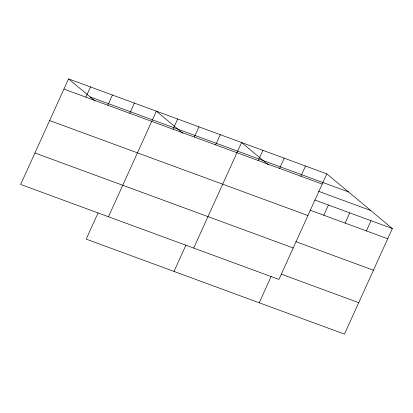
<?xml version="1.0" encoding="UTF-8"?>
<svg xmlns="http://www.w3.org/2000/svg" width="413" height="413" viewBox="0 0 413 413"><rect width="100%" height="100%" fill="white"/><g stroke="black" fill="none" stroke-linecap="round" stroke-linejoin="round"><path stroke-width="0.62" d="M68.543 78.883L20.65 184.456L278.93 279.431L326.822 173.858L68.543 78.883L95.114 101.061M85.863 97.158L90.493 86.952M107.819 105.232L112.45 95.026M129.77 113.307L134.401 103.1M98.077 212.917L86.178 239.142L344.457 334.117L392.35 228.544L326.822 173.858M108.464 216.748L156.357 111.174L182.933 133.353M173.037 129.212L177.662 119.006M194.342 137.049L198.973 126.843M215.648 144.886L220.279 134.679M173.997 271.434L185.891 245.208M193.697 248.089L241.59 142.516L268.166 164.694M258.264 160.554L262.895 150.353M279.575 168.39L284.206 158.184M300.881 176.227L305.512 166.021M259.23 302.775L271.124 276.55M323.797 215.245L328.428 205.039M345.103 223.082L349.734 212.876M366.414 230.913L371.044 220.712M90.163 96.926L348.443 191.906M63.912 89.084L322.192 184.064M318.64 191.343L370.724 210.501M314.814 200.031L392.35 228.544M310.184 210.238L387.719 238.75M49.632 120.555L307.917 215.534M295.909 241.708L373.445 270.221M34.924 152.98L293.204 247.96M281.196 274.134L358.737 302.646"/></g></svg>
